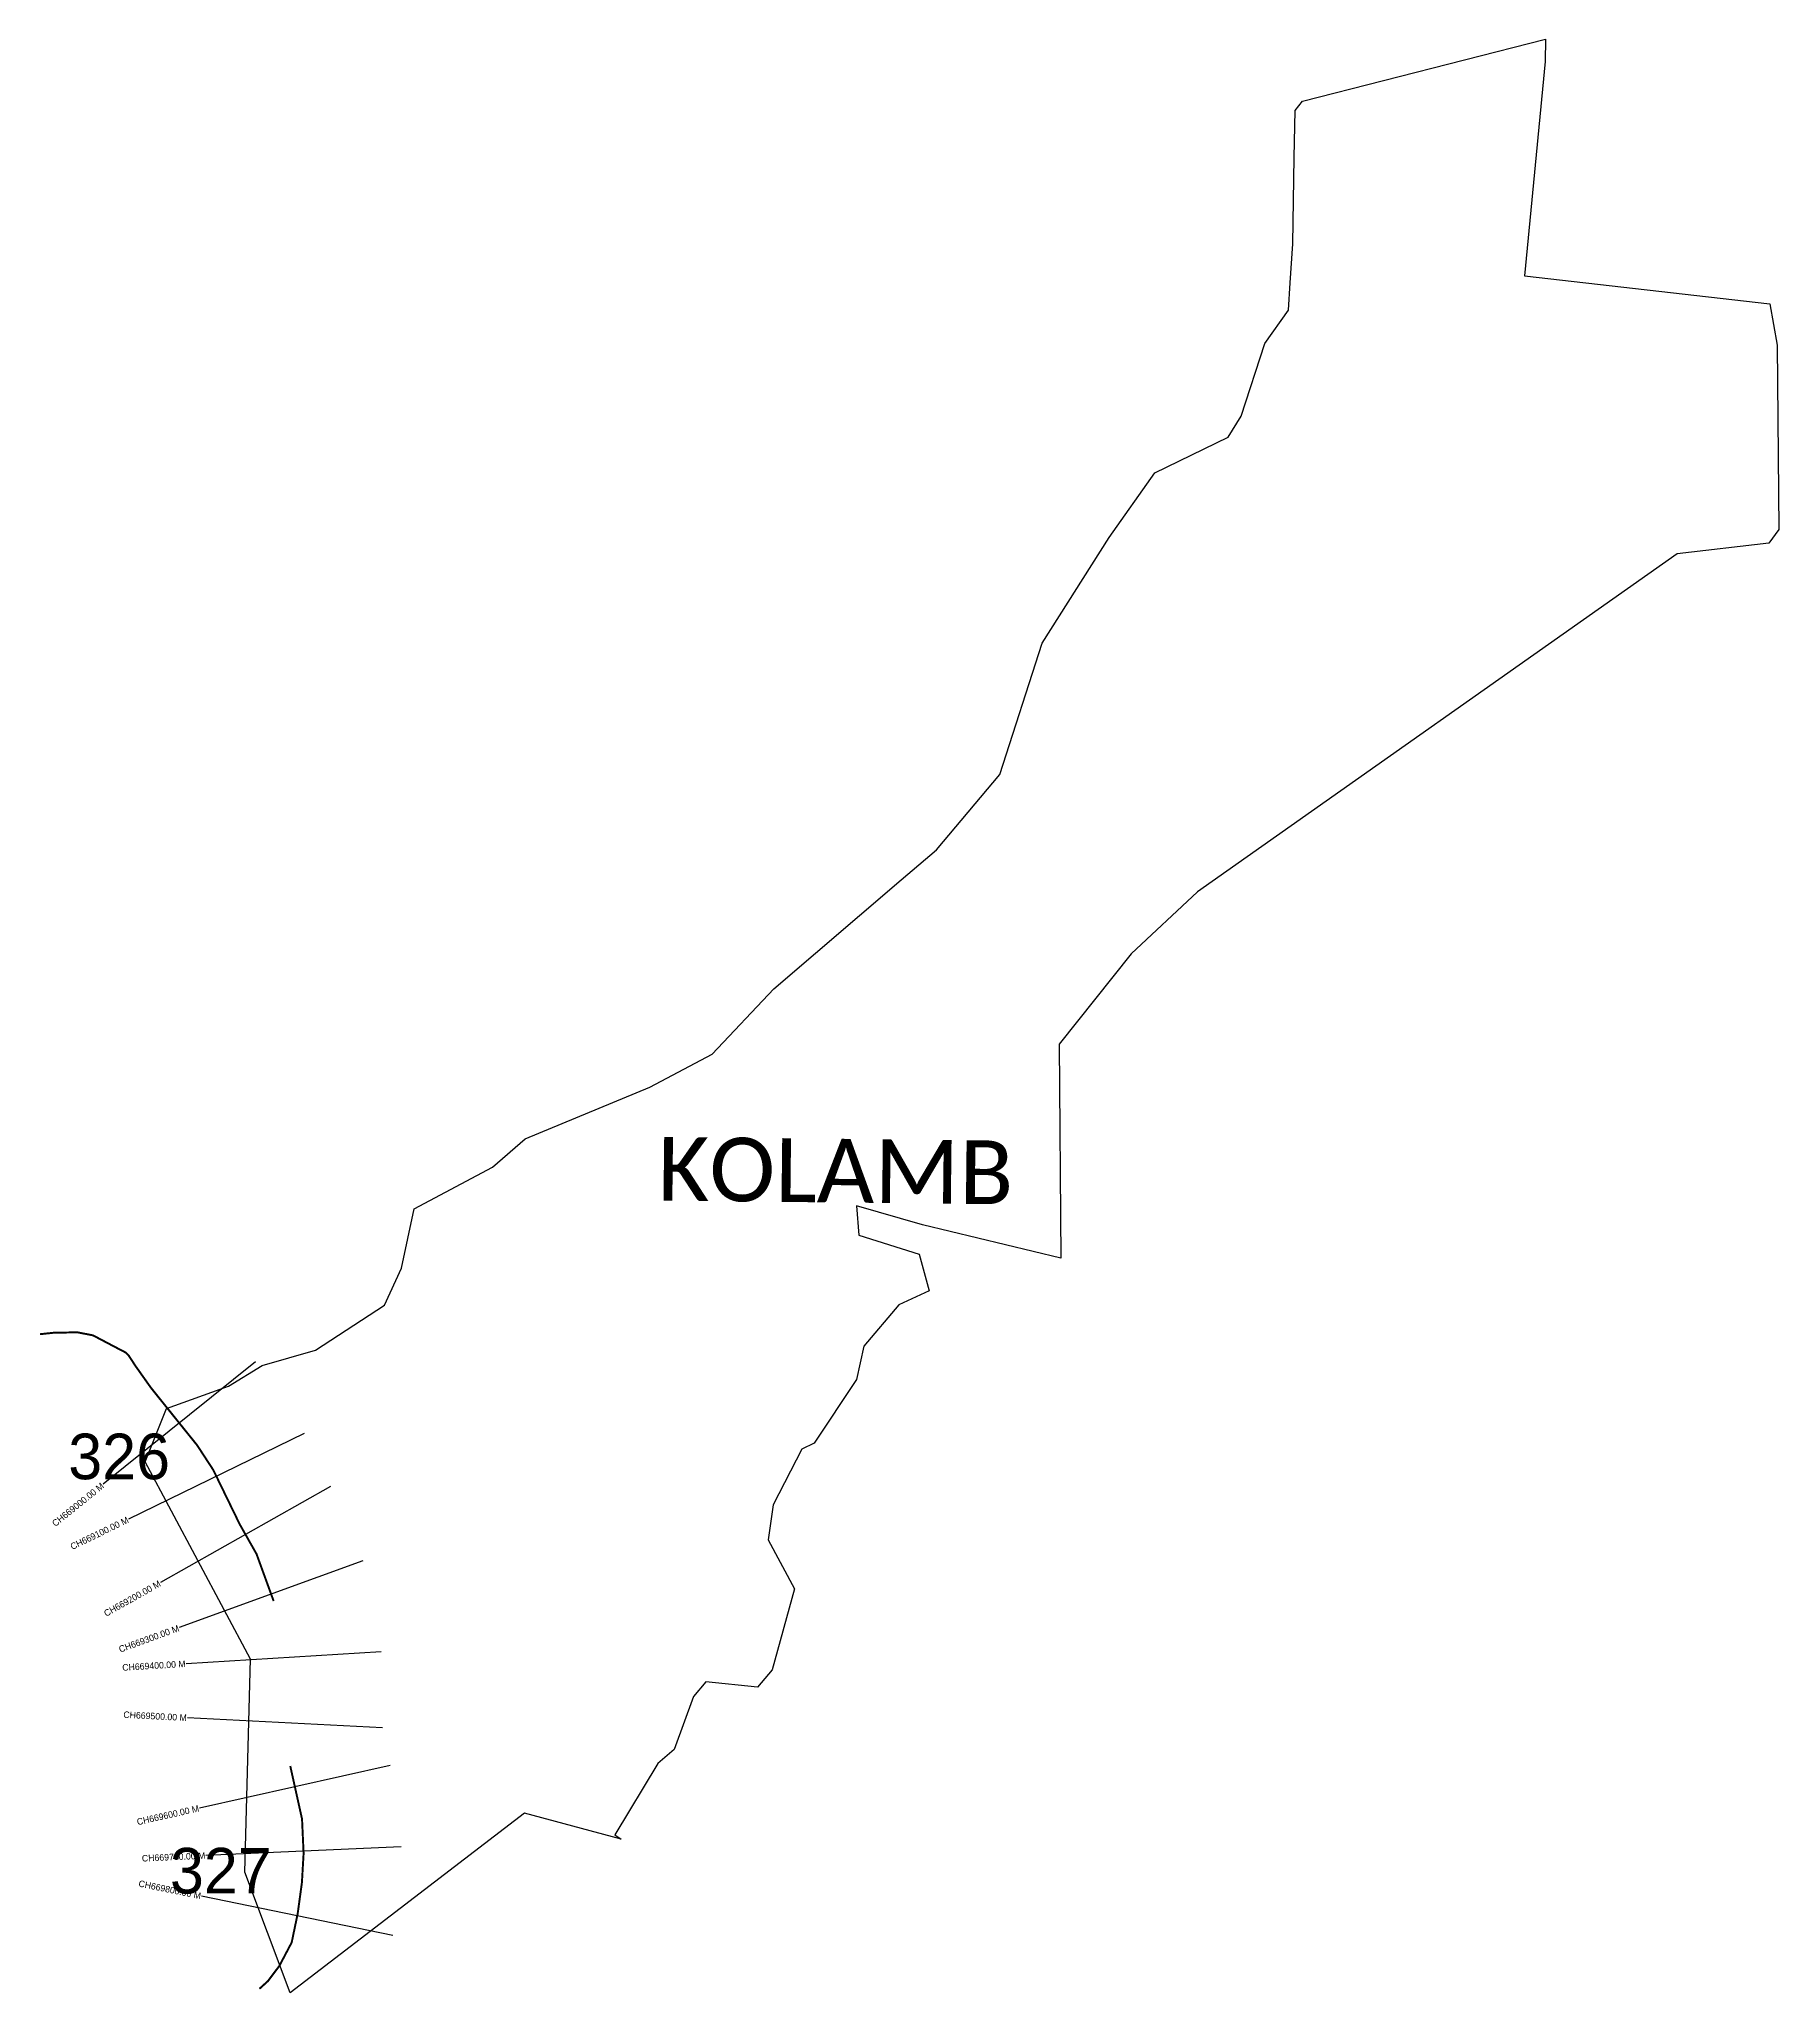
# Model space of a CAD drawing. Header units: metres. Extents: x 335469 to 338140, y 1777430 to 1780429.
import ezdxf
from ezdxf.enums import TextEntityAlignment as Align

# ---------------------------------------------------------------- set-up
doc = ezdxf.new("R2010")
doc.units = ezdxf.units.M
for name, color, linetype in [('CS', 134, 'Continuous'), ('CSMark', 6, 'Continuous'), ('NATURALLY PROTECTED', 3, 'Continuous'), ('VILLAGE NAME', 250, 'Continuous')]:
    doc.layers.add(name, color=color, linetype=linetype)

msp = doc.modelspace()

# ---------------------------------------------------------------- linework, layer by layer
at = {"color": 6}
msp.add_lwpolyline([(335664.6, 1778327), (335759.9, 1778361.3), (335811.6, 1778393.1), (335893.6, 1778416.6), (335999.6, 1778485.6), (336025.5, 1778542.3), (336045.2, 1778633.6), (336165.4, 1778697.8), (336215.6, 1778741.2), (336406.9, 1778820.5), (336502.5, 1778871.1), (336597.4, 1778971.5), (336792.9, 1779138.5), (336846.9, 1779184.6), (336944.2, 1779300.6), (337009.5, 1779502.1), (337112.1, 1779664.3), (337182.4, 1779763.4), (337294.8, 1779818.1), (337314.8, 1779850.7), (337351, 1779962.1), (337387.5, 1780013.1), (337390.2, 1780055), (337394.2, 1780114.8), (337396.4, 1780247.6), (337397.6, 1780319.7), (337408.9, 1780334.2), (337781.9, 1780429.3), (337781.6, 1780394.9), (337749.8, 1780065.9), (338126.7, 1780023), (338137.7, 1779959.3), (338140.4, 1779676.3), (338125, 1779655.5), (337984.3, 1779639.3), (337247.7, 1779120.4), (337145.7, 1779024.9), (337035.6, 1778886.5), (337038, 1778557.8), (336825.6, 1778609.2), (336724.3, 1778638.1), (336727.6, 1778593.2), (336820.4, 1778564), (336835.9, 1778507.5), (336789, 1778486.3), (336735.6, 1778422.7), (336724, 1778371.5), (336659.3, 1778273.8), (336640.1, 1778264.9), (336596.2, 1778179), (336588.6, 1778125.3), (336629, 1778050.1), (336594.7, 1777925.7), (336572.4, 1777899.3), (336492.7, 1777907.6), (336474, 1777885.1), (336444.3, 1777803.8), (336419.3, 1777782.3), (336352.9, 1777672.7), (336362.9, 1777666.1), (336214.7, 1777705.8), (335854.5, 1777430), (335785, 1777615.2), (335793.8, 1777942.3), (335632.1, 1778245.4), (335664.6, 1778327)], dxfattribs=at)
at = {"layer": 'CS'}
for p, q in [((335801.2, 1778399), (335567.6, 1778210.7)), ((335876.3, 1778288.6), (335606.5, 1778157.4)), ((335916.8, 1778207.3), (335655.5, 1778059.9)), ((335966.4, 1778093.3), (335684.5, 1777990.7)), ((335994.5, 1777953.5), (335695.1, 1777935.4)), ((335996.5, 1777836.9), (335696.9, 1777852.3)), ((336008.3, 1777779.1), (335715.5, 1777713.8)), ((336025, 1777654.4), (335725.3, 1777641)), ((336012.4, 1777518.1), (335718.5, 1777578.5))]:
    msp.add_line(p, q, dxfattribs=at)
at = {"layer": 'NATURALLY PROTECTED', "const_width": 3, "flags": 128}
for points in [[(335470.7, 1778441.2), (335490.7, 1778443.3), (335527.8, 1778444.1), (335551.9, 1778439.4), (335576.2, 1778426.6), (335591.6, 1778418.5), (335602.2, 1778413), (335607.1, 1778407.9), (335616.9, 1778392.8), (335641, 1778358.8), (335678.2, 1778312.5), (335711.7, 1778270.9), (335736.6, 1778232.8), (335777.1, 1778149.6), (335803, 1778103.8), (335829.3, 1778031.5)], [(335854.8, 1777778.3), (335870.6, 1777707.3), (335872.9, 1777696.9), (335875.3, 1777644.1), (335872.7, 1777599.2), (335866.2, 1777551.6), (335857, 1777507.4), (335838.1, 1777471.5), (335820.5, 1777448.1), (335807.5, 1777436.3)]]:
    msp.add_lwpolyline(points, dxfattribs=at)

# ---------------------------------------------------------------- texts
at = {"char_height": 70, "attachment_point": 1}
for s, insert in [('326', (335514, 1778288.5)), ('327', (335670.1, 1777652.6))]:
    msp.add_mtext_dynamic_manual_height_columns(s, width=95.172, gutter_width=1, heights=[0], dxfattribs=dict(at, insert=insert))
at = {"layer": 'CSMark'}
for s, rotation, p in [('CH669000.00 M', 38.8643, (335566.8, 1778210.1)), ('CH669100.00 M', 25.9475, (335605.6, 1778156.9)), ('CH669200.00 M', 29.4259, (335654.6, 1778059.4)), ('CH669300.00 M', 20.0052, (335683.6, 1777990.3)), ('CH669400.00 M', 3.4624, (335694.1, 1777935.3)), ('CH669500.00 M', 357.0511, (335695.9, 1777852.3)), ('CH669600.00 M', 12.5793, (335714.5, 1777713.5)), ('CH669700.00 M', 2.5653, (335724.3, 1777640.9)), ('CH669800.00 M', 348.3747, (335717.6, 1777578.7))]:
    msp.add_text(s, height=10, rotation=rotation, dxfattribs=at).set_placement(p, align=Align.MIDDLE_RIGHT)
at = {"layer": 'VILLAGE NAME', "insert": (336419.7, 1778744.2), "char_height": 97.83, "attachment_point": 1, "rotation": 359.3742}
msp.add_mtext_dynamic_manual_height_columns('{\\fCalibri|b0|i0|c0|p34;KOLAMB}', width=965.367, gutter_width=489.2, heights=[0], dxfattribs=at)

doc.saveas('drawing.dxf')
